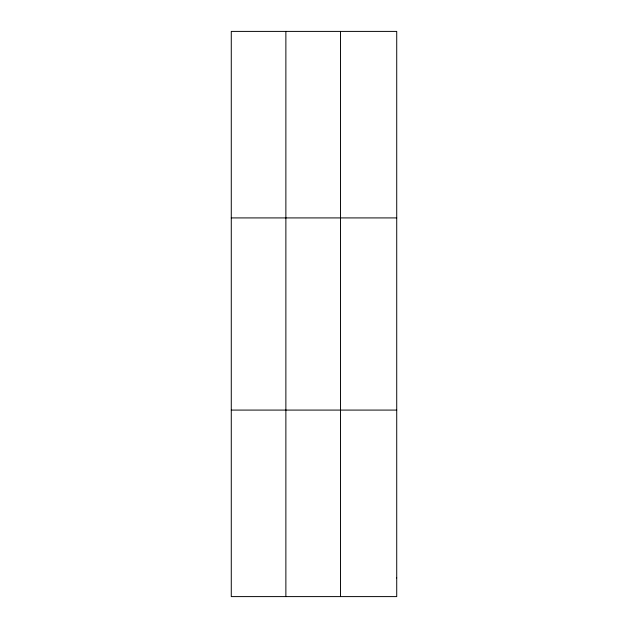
<?xml version="1.0" encoding="UTF-8"?>
<svg xmlns="http://www.w3.org/2000/svg" width="628" height="628" viewBox="0 0 628 628"><rect width="100%" height="100%" fill="white"/><g stroke="black" fill="none" stroke-linecap="round" stroke-linejoin="round"><path stroke-width="0.94" d="M285.873 596.6L285.873 31.4M340.47 596.6L340.47 31.4M231.277 217.916L396.723 217.916M231.277 410.084L396.723 410.084M396.723 577.948L396.723 596.6L231.277 596.6L231.277 31.4L396.723 31.4L396.723 577.948"/></g></svg>
